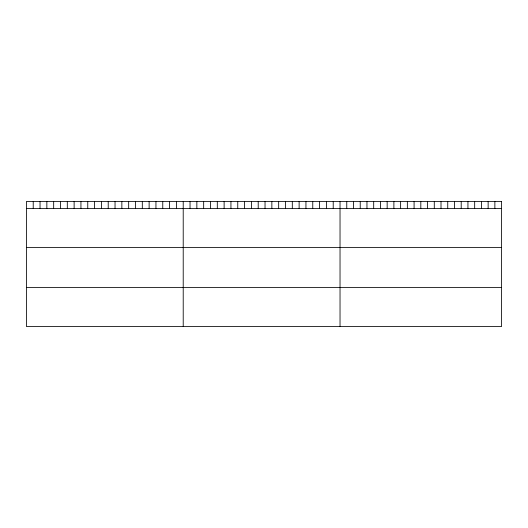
<?xml version="1.0" encoding="UTF-8"?>
<svg xmlns="http://www.w3.org/2000/svg" width="528" height="528" viewBox="0 0 528 528"><rect width="100%" height="100%" fill="white"/><g stroke="black" fill="none" stroke-linecap="round" stroke-linejoin="round"><path stroke-width="0.79" d="M26.4 208.428L501.6 208.428M26.4 247.394L501.6 247.394M26.4 287.536L501.6 287.536M494.868 201.505L494.868 208.428M488.136 201.505L488.136 208.428M481.404 201.505L481.404 208.428M474.672 201.505L474.672 208.428M467.94 201.505L467.94 208.428M461.208 201.505L461.208 208.428M454.476 201.505L454.476 208.428M447.744 201.505L447.744 208.428M441.012 201.505L441.012 208.428M434.28 201.505L434.28 208.428M427.548 201.505L427.548 208.428M420.816 201.505L420.816 208.428M414.084 201.505L414.084 208.428M407.352 201.505L407.352 208.428M400.62 201.505L400.62 208.428M393.888 201.505L393.888 208.428M387.156 201.505L387.156 208.428M380.424 201.505L380.424 208.428M373.692 201.505L373.692 208.428M366.96 201.505L366.96 208.428M360.228 201.505L360.228 208.428M353.496 201.505L353.496 208.428M346.764 201.505L346.764 208.428M340.032 201.505L340.032 326.495M333.214 201.505L333.214 208.428M326.396 201.505L326.396 208.428M319.579 201.505L319.579 208.428M312.761 201.505L312.761 208.428M305.943 201.505L305.943 208.428M299.125 201.505L299.125 208.428M292.307 201.505L292.307 208.428M285.49 201.505L285.49 208.428M278.672 201.505L278.672 208.428M271.854 201.505L271.854 208.428M265.036 201.505L265.036 208.428M258.212 201.505L258.212 208.428M251.394 201.505L251.394 208.428M244.576 201.505L244.576 208.428M237.758 201.505L237.758 208.428M230.941 201.505L230.941 208.428M224.123 201.505L224.123 208.428M217.305 201.505L217.305 208.428M210.487 201.505L210.487 208.428M203.669 201.505L203.669 208.428M196.852 201.505L196.852 208.428M190.034 201.505L190.034 208.428M183.216 201.505L183.216 326.495M176.398 201.505L176.398 208.428M169.58 201.505L169.58 208.428M162.763 201.505L162.763 208.428M155.945 201.505L155.945 208.428M149.127 201.505L149.127 208.428M142.309 201.505L142.309 208.428M135.491 201.505L135.491 208.428M128.674 201.505L128.674 208.428M121.856 201.505L121.856 208.428M115.038 201.505L115.038 208.428M108.22 201.505L108.22 208.428M101.396 201.505L101.396 208.428M94.578 201.505L94.578 208.428M87.76 201.505L87.76 208.428M80.942 201.505L80.942 208.428M74.125 201.505L74.125 208.428M67.307 201.505L67.307 208.428M60.489 201.505L60.489 208.428M53.671 201.505L53.671 208.428M46.853 201.505L46.853 208.428M40.036 201.505L40.036 208.428M33.218 201.505L33.218 208.428M501.6 201.505L26.4 201.505L26.4 326.495L501.6 326.495L501.6 201.505"/></g></svg>
